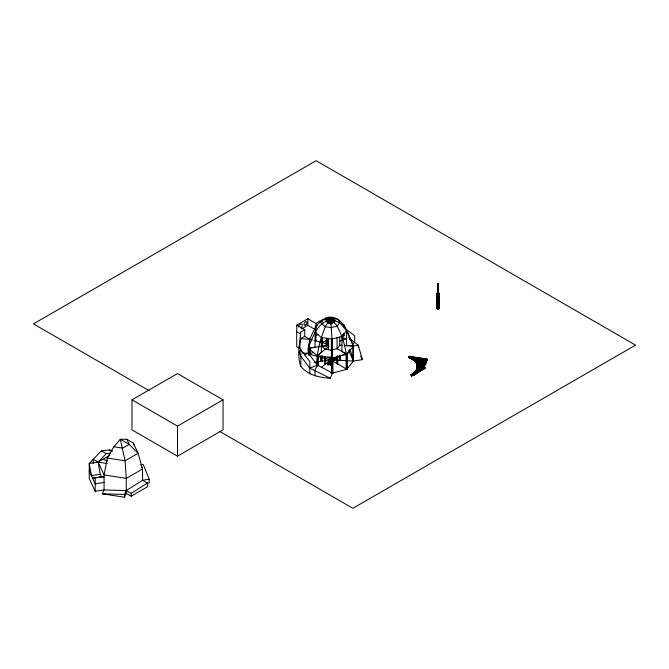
<?xml version="1.0" encoding="UTF-8"?>
<svg xmlns="http://www.w3.org/2000/svg" width="669" height="669" viewBox="0 0 669 669"><rect width="100%" height="100%" fill="white"/><g stroke="black" fill="none" stroke-linecap="round" stroke-linejoin="round"><path stroke-width="1" d="M332.51 357.698L332.568 373.101L330.193 378.236C319.23 377.467 308.183 375.292 300.824 366.361C296.568 355.757 300.214 343.364 300.565 332.217L304.746 329.8L304.746 336.373L309.73 339.25L312.406 339.969M299.394 350.832L299.194 352.839L300.824 356.351L309.847 368.167L330.193 378.236M299.687 347.821L300.565 338.79L304.746 336.373M349.845 338.69L358.283 345.263L362.355 359.663L353.475 361.034L346.826 369.263L332.568 373.101L317.382 365.123L308.359 353.299L308.752 349.285M309.045 346.274L309.973 339.108M349.402 337.243L353.475 346.015L346.826 354.244L332.568 358.082L317.382 355.732L308.359 348.298L309.73 339.25L300.565 338.79M304.587 354.829L308.359 353.299L308.267 348.106L315.024 347.27L315.024 332.25L315.977 325.912L322.232 320.091L326.681 317.524C343.465 314.121 348.29 334.851 353.441 346.208L352.831 345.789L353.5 345.823L353.441 361.227L352.772 361.193L352.806 345.982M339.727 337.134L339.727 345.321L337.067 348.616L331.364 350.146L325.293 349.21L321.68 346.233L322.232 342.62L326.681 340.044L328.471 339.961M331.088 323.721C332.384 319.113 328.763 318.795 330.093 323.771M330.871 361.093L330.578 363.25L328.956 363.175L329.825 357.171M328.956 363.175L329.825 357.405M330.101 363.777C328.462 364.304 331.481 363.685 330.386 361.854M330.101 364.011L330.536 361.126M339.76 360.148L340.37 360.566L339.701 360.532L339.76 355.147M353.5 345.823L346.601 345.672L346.601 330.653L339.727 322.793L338.096 319.289L326.681 317.524L325.51 319.08M352.772 361.193L353.441 361.227M416.67 362.456L418 372.441L416.377 372.357L417.397 365.391M416.377 372.357L417.397 365.625M416.854 372.934C418.468 373.553 415.499 372.859 417.122 371.17M418.434 369.321L418 372.207L416.377 372.123M436.865 293.607L437.484 292.838L439.115 293.499L439.115 308.518L438.07 309.12L436.865 308.626L436.865 293.607L438.07 294.101L439.115 293.499M438.529 283.965L437.401 284.024L438.529 283.965L438.496 293.582L437.827 293.758L437.401 284.024M438.496 293.582L437.401 293.407M436.865 308.626L436.932 293.156M107.324 458.039L125.095 460.79L138.098 453.281L129.217 444.392L120.328 439.265L113.83 446.775L107.324 458.039L104.071 474.931L104.071 489.951L102.29 493.797L124.493 497.234L126.282 493.388L126.282 478.368L125.095 460.79L120.328 439.265L126.834 439.265L133.34 443.02L138.098 453.281L142.539 468.986L142.539 480.25L126.282 490.586L124.493 494.433L124.493 497.234M317.106 365.634C316.22 352.203 320.635 339.108 325.293 326.681C327.124 322.943 330.202 319.924 334.333 318.929L335.144 320.685L339.727 322.793L337.067 326.087L331.364 327.626L325.293 326.681L321.68 323.704L322.232 320.091L326.397 319.33L328.621 318.051C330.762 321.505 335.136 322.341 337.067 326.087C344.125 339.325 347.855 354.386 346.584 369.405L347.06 369.129L347.06 354.11L346.584 353.834L346.116 354.11L346.116 369.129L346.584 369.405M308.442 354.495L308.267 348.106C312.699 336.524 319.213 317.474 335.144 320.685L333.814 322.333L330.963 323.102L327.927 322.634L326.121 321.145L326.397 319.33L330.57 320.459L330.963 323.102L331.966 339.099L332.234 373.118L332.903 373.085L332.844 357.681L332.175 357.714L332.234 373.118M317.708 324.917L315.977 325.912L309.588 339.426L311.687 339.626M330.862 321.689L332.945 317.206L331.757 317.892L330.57 320.459L330.57 318.578M333.898 322.659L334.734 320.869L333.396 318.118M327.4 363.794L328.972 364.271L327.4 363.794L329.993 358.199M327.4 364.028L329.993 358.433M426.914 360.19L408.893 357.196L409.319 356.284L427.081 359.036L426.663 360.181L427.081 359.036M408.893 357.43L409.319 356.284M409.194 357.338L426.956 360.081L424.982 359.78M426.914 359.646L426.789 360.691L409.194 357.572M417.807 359.412L418.15 358.668M414.822 372.976L416.394 373.453L414.822 372.976L417.849 366.453M414.822 373.21L417.849 366.687M310.475 350.255L310.19 354.612L309.588 354.445L309.872 349.084M322.09 342.796L322.374 342.444L321.48 342.628L322.09 342.796L322.09 345.798M321.48 357.647L322.374 357.463M315.024 332.25L321.337 337.452L331.966 339.099L341.943 336.415L346.601 330.653M409.512 358.158L409.796 357.572L409.512 358.158L426.462 362.297L409.712 357.672M417.69 360.482L418.25 359.78M416.135 372.708L414.839 374.314L413.367 373.912L417.255 368.87M413.367 373.912L417.255 369.104M415.265 372.474L413.969 374.623M414.404 374.974L413.802 374.581L414.404 374.974L416.352 372.574M426.671 361.026L425.977 362.113L426.671 361.026L421.763 359.705M426.462 362.063L409.512 357.923M112.359 451.082L109.499 449.911L101.37 450.847L89.236 463.492L89.236 478.502L95.19 491.33L104.071 489.951L126.282 490.586L131.157 493.396L131.157 496.206L126.282 493.388M101.429 476.746L92.548 478.118L104.071 476.813L101.429 476.746L100.275 474.262L91.394 475.634L89.236 463.492L98.126 462.112L106.254 453.666L110.318 453.197M329.056 323.579L330.57 322.333L335.278 320.426M318.034 355.532L317.106 355.624L318.034 355.532L318.034 365.542M329.056 346.107L317.382 355.732L317.382 365.751M325.569 357.33L325.569 364.337L324.632 364.438L325.017 364.12M321.254 367.557L329.792 360.516M352.412 344.15L354.679 342.285L354.679 335.713L345.814 329.123M410.264 358.433L410.649 358.116L425.718 364.212L425.333 364.53L410.264 358.199L425.333 364.296L425.718 363.978L411.87 358.408M417.908 361.151L417.991 362.498M417.581 361.544L418.351 360.909M414.889 373.536C410.699 377.308 412.673 371.454 416.57 370.509M412.045 374.473L414.312 372.608M425.994 362.966C425.233 363.861 426.362 364.597 421.278 361.059M414.855 373.377L412.597 375.242L412.597 374.699M421.671 367.942L423.929 366.085L420.165 369.422M415.089 373.478L412.832 375.342L412.832 374.791M412.99 375.401C411.46 375.761 414.989 374.857 415.248 373.536M422.03 367.95L423.536 366.704L422.992 366.487M412.99 375.635L415.248 373.77M420.525 369.422L423.536 366.704M317.106 355.624L321.337 352.471L321.337 337.452M131.157 493.396L147.414 483.068L142.539 480.25L149.204 479.221L149.204 482.976L146.344 483.411M131.985 399.836L177.511 373.553L223.036 399.836L223.036 429.874L177.511 456.158L131.985 429.874L131.985 399.836L177.511 426.12L223.036 399.836M299.319 348.265L296.718 346.759L296.718 325.167L307.84 318.753L315.868 323.386L320.05 320.969L322.006 321.496M301.844 328.78L307.84 325.318L314.974 329.441M329.993 320.426L331.088 320.593M315.718 335.796L318.344 334.283M93.242 463.299L93.242 459.294L98.126 462.112L109.499 455.539M309.73 349.26L309.73 354.269L313.151 352.295M346.116 354.11L347.06 354.11M336.833 356.761L337.067 363.635M336.833 363.769L337.778 363.769L337.778 355.757M131.157 496.206L147.414 486.823L147.414 483.068M411.251 358.567L411.728 358.291L411.251 358.801L424.731 366.035L424.255 366.311L411.251 358.801M417.481 362.59L418.426 362.046M425.066 364.822L423.92 365.726L425.066 364.822L420.734 362.322M410.908 374.682L412.062 375.577L410.908 374.682L414.379 372.675M422.181 368.167L423.92 367.172L425.066 367.833L411.586 375.853L411.586 375.301M410.908 374.916L413.509 373.411M418.526 371.295L420.257 370.3M421.997 369.296L423.728 368.293M417.749 371.905L419.379 370.961M421.813 369.556L424.255 368.151L424.731 368.418L411.728 376.162L411.251 375.894L424.731 368.418M425.066 367.833L418.092 372.098M411.251 375.894L412.873 374.949M417.749 372.14L421.002 370.258M422.632 369.321L424.731 368.652M348.658 337.31L349.594 337.402L349.594 339.409M339.986 341.056L346.575 338.389M349.594 352.421L348.658 352.329L349.594 352.421L349.594 349.419M309.847 368.167L317.382 365.123L314.999 370.25L314.999 375.886M332.451 359.119L344.694 354.169M346.575 353.408L349.402 352.262L349.402 350.263M334.057 357.305L336.114 358.567L335.57 358.785L334.057 357.547M412.439 359.036L412.99 358.818L412.439 359.27L422.992 367.975L423.536 367.515L422.992 367.741M423.929 366.579L422.599 367.348L423.929 366.579L419.413 362.849M346.617 338.489L343.749 339.534L343.749 333.522M349.494 337.444L343.749 324.515L341.943 323.779M326.096 345.789L326.096 339.777L326.982 339.969L326.982 345.973M335.194 359.019C331.264 360.114 337.862 359.353 333.898 357.413M332.844 357.681L332.234 358.099L334.759 360.148L334.149 360.315L331.774 357.246M417.857 364.404L421.361 368.351M417.339 364.664L418.551 364.337M421.136 368.602L422.616 368.201L421.136 368.836L414.663 360.583M413.367 359.211L422.181 369.338L421.57 369.505L413.802 359.88M327.601 322.793L334.634 322.542M308.267 348.106L309.095 348.382L309.095 355.39M308.359 348.298L328.588 345.162M308.442 348.482L309.095 348.382M323.445 346.258L326.405 345.798M353.349 346.024L358.283 345.263L358.283 347.136M320.944 361.168L321.772 361.444L320.944 361.168L320.944 356.159M314.413 362.381L329.558 360.039M332.159 360.75L333.731 360.507L332.159 360.984L330.427 357.254M332.618 361.461L333.271 361.36L332.618 361.695M421.161 369.689L419.58 370.174L421.161 369.689L419.43 365.96M420.048 370.885L420.692 370.542L420.048 370.885L415.257 360.608M140.398 464.963L143.25 464.52L149.204 479.221M104.071 482.441L95.19 483.821L89.236 471.001M332.736 320.969L334.734 320.869M332.175 361.845L330.553 362.163L332.175 362.08M331.03 362.682L331.699 362.648M331.03 362.916L331.699 362.882M331.757 365.542L331.03 365.182L331.757 365.542L331.699 357.146M332.175 372.733L332.903 373.085M417.983 371.111L419.605 371.262L417.983 371.345L416.67 362.69M418.459 372.106C419.714 372.725 416.787 367.967 417.657 366.813M102.29 493.797L124.493 494.433M339.727 345.321L342.67 345.472M344.635 345.572L353.475 346.015M302.246 352.998L308.359 353.299M332.652 359.981L353.475 361.034L350.213 349.511M328.956 362.941L330.578 363.25M409.319 356.518L420.174 358.199M422.147 358.509L427.081 359.27M417.038 358.116L419.011 358.425M412.029 357.514L414.002 357.823M416.963 358.275L418.936 358.584M420.91 358.885L422.892 359.194M408.893 357.196L426.663 359.947M412.154 357.798L422.022 359.32M409.068 357.606L426.839 360.348M330.545 372.792L332.568 373.101L330.369 358.509M113.83 446.775L122.711 448.146L129.217 444.392L126.834 439.265M100.275 474.262L98.126 462.112L107.207 463.517M325.937 321.087L332.192 323.269M421.763 359.939L426.671 361.26M416.578 358.977L421.478 360.29M423.444 360.825L426.387 361.611L426.387 362.163M413.517 358.333L421.361 360.44M423.318 360.976L426.262 361.762L426.186 362.648M410.289 357.656L425.977 361.879M409.311 357.631L426.462 362.297M409.595 357.823L426.262 362.314M314.539 340.546L328.713 344.359M413.367 373.678L414.839 374.314M309.872 354.093L310.475 354.261M309.73 354.269L329.574 359.613M103.001 459.294L107.809 461.033M438.27 307.815L439.115 308.518M421.278 361.293L425.994 363.2M417.13 360.089L424.664 363.133M415.081 359.462L424.497 363.275M425.442 364.204L409.988 357.647M422.992 366.721L423.536 366.938M342.62 334.508L344.552 335.286M412.045 374.239L413.383 374.782M437.978 293.44L438.789 293.908L438.789 308.927M421.604 363.058L425.066 365.057M418.526 361.829L421.997 363.827M413.116 358.944L414.855 359.939M416.586 360.942L424.389 365.45L424.389 365.993L410.908 358.216M412.589 358.793L415.19 360.29M421.261 363.794L422.992 364.797M412.405 358.835L424.598 365.876L424.598 365.333M425.066 368.067L423.92 367.172M417.749 372.023L418.426 372.407M296.718 325.167L304.746 329.8M296.718 331.74L300.289 333.798M337.31 363.493L337.778 363.769M346.584 368.853L347.06 369.129M332.376 360.926L346.826 369.263L346.826 354.244L337.067 348.616L337.067 337.352M149.187 390.704L33.45 323.888L316.119 160.694L635.55 345.112L352.881 508.306L220.026 431.605M109.499 449.911L111.94 451.316M101.37 450.847L106.254 453.666M346.584 354.386L341.943 351.434L341.943 336.415M422.423 365.567L423.929 366.813M417.356 362.063L420.366 364.546M415.248 360.683L416.754 361.921M417.122 362.155L420.885 365.266M415.089 360.742L416.754 362.155M418.267 363.401L421.119 365.717M412.597 358.977L423.151 367.674L423.151 367.13M412.439 359.27L422.992 367.975M334.609 357.321L336.114 358.567M418.727 363.392L422.616 368.201M421.319 366.838L422.616 368.435M329.917 321.53L326.681 317.524L326.681 321.613M326.681 340.044L328.621 342.453M333.898 357.647L335.194 359.253M333.463 358.551L334.759 360.148M332.376 357.631L334.324 360.031L334.324 359.487M327.977 356.669L329.917 359.077M299.194 346.266L300.824 349.778L309.847 361.594L309.847 373.795M420.291 368.059L421.161 369.924M418.066 365.408L418.936 367.273M416.662 362.924L419.831 369.765M415.257 360.842L419.58 370.174M360.725 356.151L362.355 359.663M349.402 352.262L353.475 361.034M332.434 357.706L333.731 360.742M330.821 357.154L331.615 358.868M330.637 357.187L331.431 359.128M141.686 467.154L142.539 468.986L126.282 478.368L104.071 474.931L98.126 462.112M133.34 443.02L133.833 445.044M419.02 367.181L419.605 371.262M418.066 367.465L418.652 371.864L418.652 371.312M332.568 358.082L331.364 350.146L331.364 338.89M329.825 357.112L330.553 362.163M332.234 358.099L331.966 339.099M438.914 293.055L438.914 308.075M438.304 283.781L438.354 293.658M438.22 284.35L438.22 293.741M438.07 294.101L438.07 309.12M437.927 283.723L437.927 293.106M437.827 284.375L437.827 293.758M437.568 283.815L437.501 293.632M437.317 293.984L437.317 309.003M426.839 359.805L426.789 360.691M425.609 363.518L425.718 364.212M425.442 363.652L425.333 364.53M424.598 367.557L424.598 368.343M423.385 366.094L423.385 366.645M423.385 367.03L423.385 367.582M422.005 368.602L422.005 369.146M421.746 368.669L421.746 369.221M420.508 370.024L420.508 370.576M420.232 370.074L420.232 370.618M418.936 371.295L418.936 371.847M417.991 358.116L417.991 360.307M417.331 372.407L417.331 372.951M417.046 372.39L417.046 372.942M415.75 373.352L415.75 373.904M415.474 373.31L415.474 373.862M414.236 374.147L414.236 374.699M411.385 375.184L411.385 375.735M409.144 356.661L409.018 357.948M349.21 350.104L349.21 352.103M349.042 350.64L349.042 352.647M343.749 324.515L343.749 326.514M340.429 355.18L340.37 360.566M339.701 355.532L339.701 360.532M337.31 356.033L337.31 364.045M336.507 357.388L335.177 357.932M335.955 357.848L335.955 358.392M335.721 357.94L335.721 358.492M334.584 359.412L334.584 359.964M333.087 360.842L333.087 361.385M332.945 318.227L332.945 322.324M331.515 362.113L331.515 362.657M331.364 357.422L331.364 365.165M331.122 320.367L331.122 323.495M331.222 362.121L331.222 362.673M331.03 357.179L331.088 365.575M330.896 320.183L330.946 323.804M330.812 320.76L330.812 323.888M330.419 320.777L330.419 323.905M329.909 363.217L329.909 363.769M329.625 363.208L329.625 363.752M328.328 338.414L328.328 349.678M328.328 364.17L328.328 364.714M328.044 364.128L328.044 364.672M326.681 338.004L326.681 345.237M326.372 340.128L326.372 346.141M325.184 356.644L325.184 364.655M324.632 356.426L324.632 364.438M322.374 342.444L322.374 346.45M322.232 337.494L322.232 345.731M322.232 355.833L322.232 357.639M322.09 355.808L322.09 357.815M321.772 356.435L321.772 361.444M321.68 337.017L321.68 346.233M321.68 357.656L321.68 361.252M321.597 356.059L321.597 361.068M321.12 356.535L321.12 361.544M320.05 320.969L320.05 322.851M317.767 355.415L317.767 365.801M317.65 355.849L317.65 365.859M317.491 355.306L317.491 365.316M315.977 325.912L315.977 329.917M315.977 331.924L315.977 340.931M315.868 323.386L315.868 327.141M310.332 350.832L310.332 354.436M310.19 349.603L310.19 354.612M309.588 348.44L309.588 354.445M309.003 349.235L309.003 354.428M308.919 349.009L308.919 355.022M307.84 318.753L307.84 325.318M300.824 349.778L300.824 366.361M300.565 332.217L300.565 340.789M177.511 426.12L177.511 456.158M95.19 478.184L95.19 491.33M298.6 326.882A2.668 1.539 -60 0 1 301.727 323.963A2.668 1.539 -60 0 1 301 328.061M339.76 345.129L340.37 345.547L339.76 345.129M325.017 349.101L324.632 349.419L325.569 349.318L325.017 349.101M337.31 348.482L336.833 348.75L337.778 348.75L337.31 348.482M338.455 356.452L337.904 356.677L338.84 356.769L338.455 356.452M321.597 346.049L321.12 346.525L321.597 346.049M331.699 350.13L331.088 350.556L331.699 350.13M415.934 373.929L415.282 374.063L415.934 373.929M328.512 364.747L327.86 364.881L328.512 364.747M305.808 324.841A2.057 1.187 -60 0 0 306.511 321.638A2.057 1.187 -60 0 0 304.061 323.746A2.057 1.187 -60 0 0 305.808 324.841"/></g></svg>
